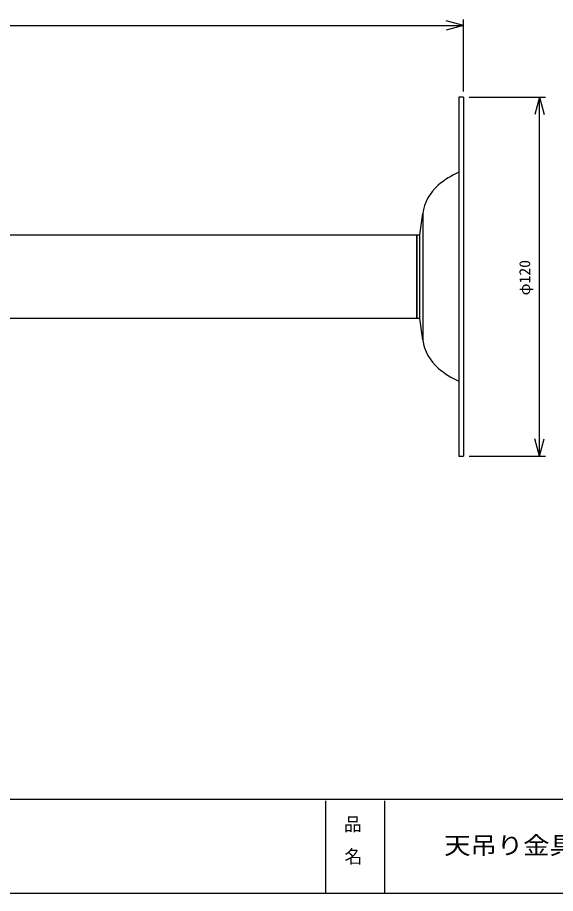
# Model space of a CAD drawing. Units: millimetres on the paper. Extents: x -406 to 294, y -95 to 190.
# Drawn here: x 61.1 to 151, y -94.9 to 51.6 of the extents above; entities that cross this region are included whole.
import ezdxf
from ezdxf.enums import TextEntityAlignment as Align

# ---------------------------------------------------------------- set-up
doc = ezdxf.new("R2010")
doc.units = ezdxf.units.MM
doc.layers.add('0-0_0', color=4, linetype='Continuous')
doc.styles.add('ＭＳ ゴシック', font='')
doc.styles.get('ＭＳ ゴシック').set_extended_font_data('MS Gothic')

msp = doc.modelspace()

# ---------------------------------------------------------------- linework, layer by layer
at = {"layer": '0-0_0'}
for p, q in [((-24.421, 50.228), (135.579, 50.228)), ((135.579, 50.228), (132.681, 51.004)), ((135.579, 50.228), (132.681, 49.451)), ((135.579, 39.24), (135.579, 51.228)), ((134.829, 38.24), (134.829, -21.76)), ((135.579, 38.24), (134.829, 38.24)), ((135.579, 38.24), (135.579, -21.76)), ((136.579, 38.24), (149.301, 38.24)), ((148.301, 38.24), (147.524, 35.342)), ((148.301, -21.76), (148.301, 38.24)), ((148.301, 38.24), (149.077, 35.342)), ((45.491, 15.24), (127.829, 15.24)), ((127.829, 15.24), (128.329, 15.24)), ((127.829, 15.24), (127.829, 1.24)), ((127.829, 1.24), (127.829, 15.24)), ((128.329, 1.24), (128.329, 15.24)), ((127.829, 1.24), (45.491, 1.24)), ((128.329, 1.24), (127.829, 1.24)), ((128.808, -2.338), (128.329, 1.24)), ((148.301, -21.76), (147.524, -18.862)), ((148.301, -21.76), (149.077, -18.862)), ((134.829, -21.76), (135.579, -21.76)), ((136.579, -21.76), (149.301, -21.76)), ((294.455, -79.193), (-130.955, -79.187)), ((112.514, -79.439), (112.514, -94.919)), ((122.389, -79.439), (122.389, -94.919))]:
    msp.add_line(p, q, dxfattribs=at)
msp.add_lwpolyline([(-130.955, 189.607), (294.455, 189.607), (294.455, -94.919), (-130.955, -94.919)], close=True, dxfattribs=at)
msp.add_lwpolyline([(128.329, 15.24), (128.808, 18.818), (128.808, -2.338)], dxfattribs=at)
for centre, radius, start, end in [((141.159, 12.044), 15.088, 114.80557, 130.39342), ((136.241, 17.823), 7.5, 130.39342, 172.37537), ((136.241, -1.343), 7.5, 187.62463, 229.60658), ((141.159, 4.436), 15.088, 229.60658, 245.19443)]:
    msp.add_arc(centre, radius, start, end, dxfattribs=at)

# ---------------------------------------------------------------- texts
at = {"layer": '0-0_0', "style": 'ＭＳ ゴシック', "width": 1.05}
msp.add_text('φ120', height=1.833, rotation=90, dxfattribs=at).set_placement((147.301, 5.115), align=Align.BOTTOM_LEFT)
at = {"layer": '0-0_0', "style": 'ＭＳ ゴシック'}
for s, p in [('品', (115.603, -85.084)), ('名', (115.709, -90.498))]:
    msp.add_text(s, height=2.199, dxfattribs=at).set_placement(p, align=Align.BOTTOM_LEFT)
at = {"layer": '0-0_0', "style": 'ＭＳ ゴシック', "width": 1.1}
msp.add_text('天吊り金具', height=2.933, dxfattribs=at).set_placement((132.38, -89.223), align=Align.BOTTOM_LEFT)

doc.saveas('drawing.dxf')
